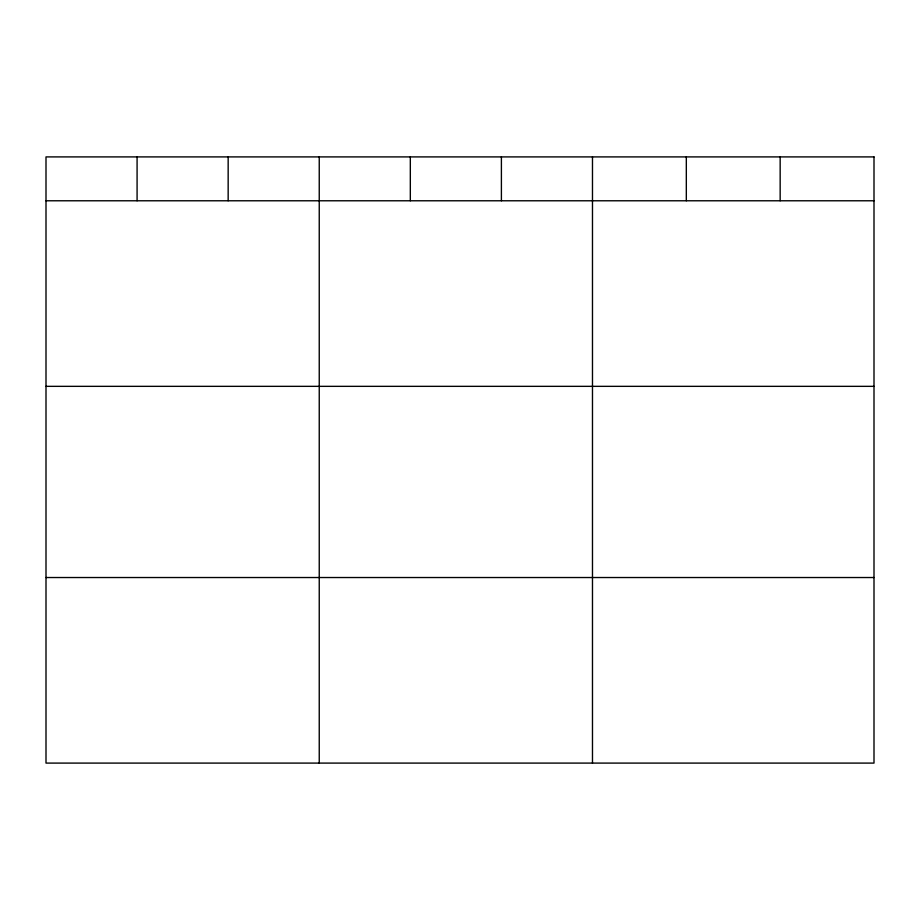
<?xml version="1.0" encoding="UTF-8"?>
<svg xmlns="http://www.w3.org/2000/svg" width="920" height="920" viewBox="0 0 920 920"><rect width="100%" height="100%" fill="white"/><g stroke="black" fill="none" stroke-linecap="round" stroke-linejoin="round"><path stroke-width="1.38" d="M46 200.778L874 200.778M46 386.342L874 386.342M46 577.53L874 577.53M780.16 156.906L780.16 200.778M686.32 156.906L686.32 200.778M592.48 156.906L592.48 763.094M501.4 156.906L501.4 200.778M410.32 156.906L410.32 200.778M319.24 156.906L319.24 763.094M228.16 156.906L228.16 200.778M137.08 156.906L137.08 200.778M874 156.906L46 156.906L46 763.094L874 763.094L874 156.906"/></g></svg>
